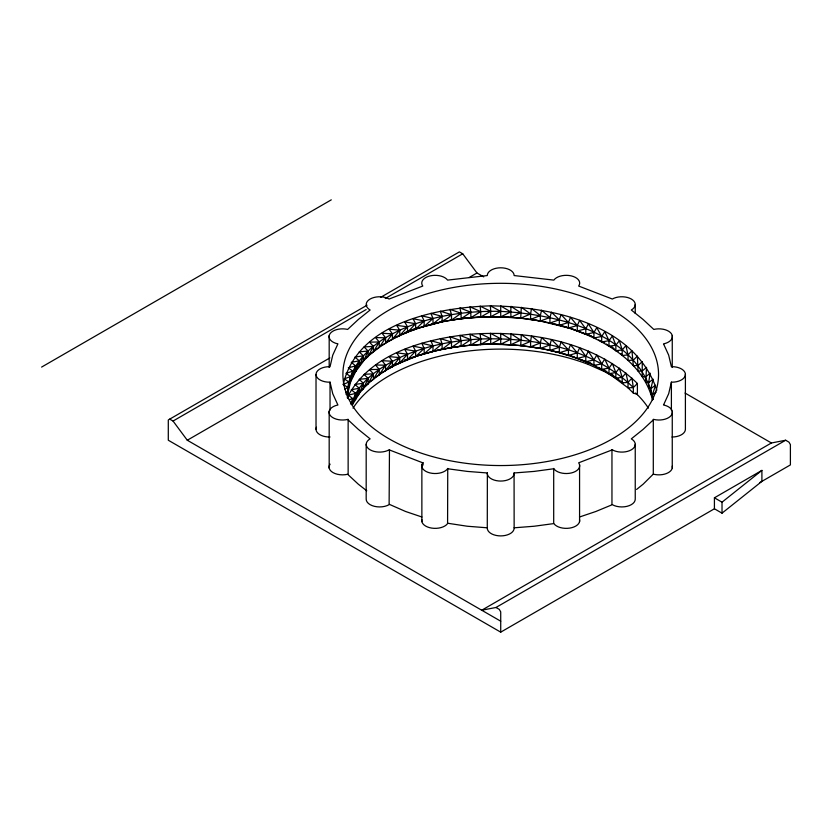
<?xml version="1.0" encoding="UTF-8"?>
<svg xmlns="http://www.w3.org/2000/svg" width="832" height="832" viewBox="0 0 832 832"><rect width="100%" height="100%" fill="white"/><g stroke="black" fill="none" stroke-linecap="round" stroke-linejoin="round"><path stroke-width="1.25" d="M619.372 380.151L604.781 371.727L588.401 364.468L588.401 362.242L591.552 363.657M648.43 408.138A157.83 91.125 0 0 0 637.395 394.68L637.395 383.479C593.83 341.006 528.57 330.086 469.924 334.246C424.258 339.102 370.032 353.288 347.329 397.384M656.854 390.208C634.785 324.012 551.897 306.675 490.391 305.843C436.686 307.694 357.323 322.702 343.231 384.519L347.922 387.442L347.589 398.424C345.103 369.283 368.503 346.247 392.444 333.85C425.578 316.503 463.632 310.554 500.718 311.386C558.522 314.257 638.914 333.83 653.318 399.37M347.589 398.424L348.899 381.971L344.24 378.872L350.532 376.553L350.532 382.034L347.922 392.922L347.922 387.442L344.906 389.095M671.975 437.018A13.437 7.758 0 0 0 685.402 429.27L685.402 374.431A13.437 7.758 0 0 1 671.975 382.19L671.393 382.138L668.678 393.723L663.51 405.018L664.082 405.101A13.437 7.758 0 0 1 671.351 415.241A13.437 7.758 0 0 1 653.796 419.432L643.115 429.364L631.311 438.859A13.437 7.758 0 0 1 631.311 449.831A13.437 7.758 0 0 1 612.321 449.831L578.666 462.81A13.437 7.758 0 0 1 571.397 472.94A13.437 7.758 0 0 1 553.842 468.749L534.123 471.411L514.072 472.971L514.145 528.143A13.437 7.758 0 0 1 500.718 535.902A13.437 7.758 0 0 1 487.282 528.143L487.365 472.971L467.303 471.411L447.585 468.749A13.437 7.758 0 0 1 430.04 472.94A13.437 7.758 0 0 1 422.77 462.81L389.116 449.831A13.437 7.758 0 0 1 370.126 449.831A13.437 7.758 0 0 1 370.126 438.859L358.322 429.364L347.63 419.432A13.437 7.758 0 0 1 330.086 415.241A13.437 7.758 0 0 1 337.355 405.101L337.917 405.018L332.748 393.723L330.034 382.138L329.462 382.19A13.437 7.758 0 0 1 316.025 374.431L316.025 429.27M351.541 404.633C357.24 381.69 379.881 367.64 399.755 357.604C425.11 345.904 452.951 340.413 480.73 338.988C534.591 337.21 593.653 348.525 633.329 387.577L633.329 393.058L637.395 394.451M487.365 472.971L487.282 473.304A13.437 7.758 0 0 0 500.718 481.062A13.437 7.758 0 0 0 514.145 473.304L514.072 472.971M352.81 404.102L355.722 393.37L351.27 389.75L359.247 388.242L359.247 393.723L352.81 404.102L352.81 398.622L348.265 395.169L355.722 393.37L355.722 398.85L354.068 400.473M355.722 371.436L359.247 360.818L354.9 357.042L363.386 355.836L363.386 361.317L355.722 371.436L350.532 382.034L352.81 371.197L348.265 367.754L355.722 365.945L355.722 371.436L354.068 373.048M355.722 398.85L359.247 388.242L354.9 384.457L363.386 383.25L363.386 388.742L357.479 395.273M357.479 367.858L359.247 366.309L363.386 355.836L359.164 351.894L368.108 351.021L368.108 356.502L360.558 363.553M359.247 393.723L363.386 383.25L359.164 379.309L368.108 378.435L368.108 383.926L361.504 390.229M350.532 403.967L352.81 398.622L349.367 399.651M363.386 361.317L368.108 351.021L364.031 346.923L373.402 346.393L373.402 351.874L365.123 358.623M363.386 388.742L368.108 378.435L364.031 374.338L373.402 373.807L373.402 379.298L365.123 386.038M447.741 468.426L447.585 523.588A13.437 7.758 0 0 1 431.704 528.102A13.437 7.758 0 0 1 421.866 519.605M370.282 353.881L373.402 351.874L379.236 341.973L375.502 337.584L385.59 337.792L385.59 343.273L375.991 349.346M370.282 381.295L373.402 379.298L379.236 369.398L375.502 364.998L385.59 365.206L385.59 370.687L375.991 376.761M373.402 351.874L379.236 347.464L385.59 337.792L382.054 333.258L392.444 333.85L392.444 339.342L381.108 345.623M373.402 379.298L379.236 374.878L385.59 365.206L382.054 360.672L392.444 361.275L392.444 366.756L379.985 373.62M385.59 343.273L392.444 333.85L389.116 329.191L399.755 330.179L399.755 335.67L386.672 342.056M385.59 370.687L392.444 361.275L389.116 356.606L399.755 357.604L399.755 363.085L386.672 369.47M392.444 339.342L399.755 330.179L396.656 325.406L407.503 326.799L407.503 332.28L392.662 338.666M653.297 419.266L653.297 474.105L643.115 484.203L636.584 489.455M399.069 335.462L407.503 332.28L415.646 323.721L413.036 318.718L424.154 320.944L424.154 326.435L404.643 332.873L406.546 332.478M588.401 362.242L608.993 373.61L628.035 387.868L633.329 387.577L637.395 383.479M722.02 513.167L722.02 502.195L761.904 470.392L761.904 481.364L722.02 513.167L714.418 508.778L500.718 632.154L168.293 440.232L168.293 419.942L367.026 305.209M404.643 332.873C419.65 324.771 438.994 327.018 451.495 314.652L449.987 309.338L461.084 313.258L461.084 318.739L449.987 320.31C492.388 313.56 536.796 316.243 577.283 331.001C609.492 342.971 643.822 364.478 652.527 400.026L652.527 394.534L655.512 385.268L650.894 388.544L648.627 388.107L648.627 382.626L650.166 373.194L645.715 376.802L642.19 376.584L642.262 361.608L638.05 365.55L633.329 365.643L631.946 350.709L628.035 354.962L622.201 355.462L620.786 353.558M389.47 449.561L389.116 504.67A13.437 7.758 0 0 1 374.483 506.345A13.437 7.758 0 0 1 366.184 499.179L366.184 444.35M345.842 394.108L347.589 392.933L345.717 391.841M413.036 357.105L424.154 353.85L424.154 348.369L421.803 343.273L432.994 345.925L424.154 353.85L421.803 354.245L432.994 351.406L432.994 345.925L430.914 340.746L442.114 343.824L432.994 351.406L430.914 351.718L442.114 349.305L442.114 343.824L440.315 338.572L451.495 342.066L442.114 349.305L440.315 349.544L451.495 347.558L451.495 342.066L449.987 336.762L461.084 340.673L461.084 346.164L449.987 347.724L470.839 345.134L470.839 339.643L459.867 335.317L461.084 340.673L451.495 347.558L432.994 351.406L413.036 357.105L440.315 349.544L461.084 346.164L470.839 339.643L469.924 334.246L480.73 338.988L480.73 344.479L469.924 345.207C500.479 342.514 531.45 345.249 561.111 352.966L541.57 348.566L520.707 345.613L521.321 334.703L530.587 341.359L530.587 346.84L541.57 348.566M656.261 392.059L652.527 394.534L650.894 394.025L650.894 388.544L653.162 379.184L648.627 382.626L645.715 382.283L646.526 367.318L642.19 371.103L638.05 371.03L637.395 356.065L633.329 360.162L628.035 360.443L628.035 354.962L625.924 345.582L622.201 349.97L622.201 355.462M41.6 367.089L331.282 199.846M380.505 297.43L459.399 251.878L462.727 253.791L476.975 272.99L483.714 276.869M169.718 419.12L173.046 421.044L366.163 309.546M385.247 298.522L462.727 253.791M173.046 421.044L187.283 440.232L329.888 357.906M469.113 277.524L476.975 272.99M785.647 440.232L771.399 442.978L481.718 610.22L495.966 607.485L785.647 440.232L788.975 442.156L790.4 444.621L790.4 464.911L759.699 482.633M714.418 508.778L714.418 497.806L761.904 470.392M392.35 338.53L396.656 336.367M390.198 367.037L396.656 363.792M635.242 444.35L635.242 499.179A13.437 7.758 0 0 1 626.954 506.345A13.437 7.758 0 0 1 612.321 504.67L595.858 511.482L579.509 517.005M343.231 384.519L348.899 381.971L348.899 387.452L350.532 376.553L345.925 373.277L352.81 371.197L352.81 376.688L355.722 365.945L351.27 362.336L359.247 360.818L359.247 366.309M398.934 335.369L402.355 333.871M398.934 362.783L402.355 361.286M541.57 321.142L530.587 319.426L530.587 313.945L521.321 307.278L520.707 318.198L530.587 313.945L531.513 308.537L540.353 315.546L540.353 321.027L568.443 327.985L577.283 325.52L579.634 320.424L585.79 328.858L585.79 334.339L587.527 334.662M520.707 345.613L530.587 341.359L531.502 335.962L540.353 342.961L540.353 348.442L549.942 344.926L551.45 339.612L559.312 347.246L559.312 352.737L577.283 358.415L595.837 365.81M390.302 367.078L415.646 356.616L424.154 348.369L413.036 346.133L415.646 351.135L415.646 356.616L404.643 360.287L407.503 359.705L415.646 351.135L404.643 349.326L407.503 354.214L407.503 359.705L399.069 362.877M530.587 319.426L540.353 315.546L541.57 310.18L549.942 317.512L549.942 322.993L561.111 325.551M530.587 346.84L540.353 342.961L541.57 337.594L549.942 344.926L549.942 350.407L559.312 352.737L568.443 349.918L570.523 344.75L577.283 352.934L577.283 358.415L587.298 361.816M404.643 360.287L410.634 358.01M407.503 332.28L415.646 329.202L424.154 320.944L421.803 315.858L432.994 318.5L432.994 323.991L413.036 329.68L415.646 329.202L415.646 323.721L404.643 321.901L407.503 326.799L399.755 335.67L397.686 336.138M366.07 357.198L368.108 356.502L373.402 346.393L369.491 342.139L379.236 341.973L379.236 347.464M366.07 384.613L368.108 383.926L373.402 373.807L369.491 369.564L379.236 369.398L379.236 374.878M549.942 322.993L559.312 319.831L561.111 314.579L568.443 322.504L568.443 327.985M549.942 350.407L559.312 347.246L561.111 342.004L568.443 349.918L568.443 355.41L577.283 352.934L579.634 347.838L585.79 356.273L585.79 361.754L587.527 362.086M366.756 490.807L358.322 484.203L347.63 474.271A13.437 7.758 0 0 1 332.998 472.586A13.437 7.758 0 0 1 330.086 464.142M390.229 367.307L392.444 366.756L399.755 357.604L396.656 352.82L407.503 354.214L399.755 363.085L397.686 363.553M442.114 321.89L421.803 326.82L424.154 326.435L432.994 318.5L430.914 313.331L442.114 316.399L442.114 321.89L430.914 324.293L432.994 323.991L442.114 316.399L440.315 311.158L451.495 314.652L451.495 320.133L440.315 322.119L451.495 320.133L461.084 313.258L459.867 307.892L470.85 312.229L470.85 317.71L459.867 318.864L470.85 317.71L480.73 311.574L480.116 306.145L490.703 311.293L490.703 316.774L469.924 317.793L480.73 317.054L490.703 311.293L490.391 305.843L500.718 311.386L500.718 316.898L521.321 318.25M579.571 519.605A13.437 7.758 0 0 1 569.733 528.102A13.437 7.758 0 0 1 553.842 523.588L534.123 526.24L514.072 527.81M449.987 320.31L461.084 318.739L470.85 312.229L469.924 306.821L480.73 311.574L480.73 317.054L480.116 317.106L490.703 316.774L500.718 311.386L500.718 305.937L510.734 311.865L511.035 317.377M461.084 346.164L459.867 346.278L470.839 345.134L480.73 338.988L480.116 333.559L490.703 338.707L490.703 344.188L480.116 344.521L490.703 344.188L500.718 338.801L500.718 333.351L510.734 339.279L510.734 344.76L521.321 345.665M330.034 436.977L329.462 437.018A13.437 7.758 0 0 1 316.482 427.263M469.924 345.207L480.73 344.479L490.703 338.707L490.391 333.258L500.718 338.801L500.718 344.313L511.035 344.802M487.365 527.81L467.303 526.24L447.741 523.255M520.707 318.198L540.353 321.027L549.942 317.512L551.45 312.198L559.312 319.831L559.312 325.312L568.443 322.504L570.523 317.325L577.283 325.52L577.283 331.001L587.309 334.402M595.837 338.385L588.401 334.828L591.552 336.232M604.781 342.649L601.682 341.952L598.749 339.934M604.781 370.074L601.682 369.366L598.749 367.349M611.208 346.736L608.993 346.195L606.466 344.074M611.208 374.161L608.993 373.61L605.623 370.781M618.197 351.333L615.846 350.698L612.321 347.017M618.197 378.758L615.846 378.113L612.321 374.431M562.286 325.894L569.348 327.954M562.286 353.309L569.348 355.368M421.918 517.005L405.569 511.482L389.47 504.4M562.338 353.371L568.443 355.41M653.297 474.105L653.796 474.271A13.437 7.758 0 0 0 672.256 466.097M714.418 497.806L722.02 502.195M495.966 607.485L499.294 609.398L500.718 611.874L500.718 632.154M187.283 440.232L500.718 621.192M685.038 393.058L771.399 442.978M620.308 380.817L623.116 382.793M635.575 392.985L637.395 394.68M633.329 393.058L628.035 387.868L628.035 382.377L625.924 372.996L622.201 377.395L622.201 382.876L628.035 382.377L631.946 378.134L633.329 387.577M347.922 398.434L347.589 392.933L347.734 397.821M672.256 335.577L672.256 367.463M672.256 411.258L672.256 468.114M671.393 382.138L671.393 410.197M635.242 304.512L635.242 313.477M611.957 449.561L611.957 504.4M579.571 464.766L579.571 521.633M553.696 468.426L553.696 523.255M423.062 462.519L423.062 465.067M421.866 464.766L421.866 521.633M348.14 419.266L348.14 474.105M330.034 382.138L330.034 410.197M329.181 335.577L329.181 367.463M329.181 411.258L329.181 468.114M685.402 374.431A13.437 7.758 0 0 0 671.975 366.673L671.393 366.725L668.678 355.139L663.51 343.845L664.082 343.762A13.437 7.758 0 0 0 671.351 333.622A13.437 7.758 0 0 0 653.796 329.43L643.115 319.498L631.311 310.003A13.437 7.758 0 0 0 631.311 299.031A13.437 7.758 0 0 0 612.321 299.031L578.666 286.052A13.437 7.758 0 0 0 571.397 275.922A13.437 7.758 0 0 0 553.842 280.114L514.145 275.558A13.437 7.758 0 0 0 500.718 267.8A13.437 7.758 0 0 0 487.282 275.558L447.585 280.114A13.437 7.758 0 0 0 430.04 275.922A13.437 7.758 0 0 0 422.77 286.052L389.116 299.031A13.437 7.758 0 0 0 370.126 299.031A13.437 7.758 0 0 0 370.126 310.003L358.322 319.498L347.63 329.43A13.437 7.758 0 0 0 330.086 333.622A13.437 7.758 0 0 0 337.355 343.762L337.917 343.845L332.748 355.139L330.034 366.725L329.462 366.673A13.437 7.758 0 0 0 316.025 374.431M353.007 408.138A157.83 91.125 0 0 1 588.401 364.468M511.035 306.415L510.734 311.865L500.718 316.867L490.391 316.805L510.734 317.346L520.707 312.718L511.035 306.415M511.035 333.83L510.734 339.279L500.718 344.292L490.391 344.23L510.734 344.76L520.707 340.132L511.035 333.83M588.401 323.856L585.79 328.858L577.283 331.001L570.523 328.297L585.79 334.339L593.934 332.509L596.794 327.621L601.682 336.471L601.682 341.952L608.993 340.704L612.321 336.045L615.846 345.218L615.846 350.698L622.201 349.97L619.372 340.683L615.846 345.218L608.993 346.195L608.993 340.704L604.781 331.687L601.682 336.471L593.934 338L593.934 332.509L588.401 323.856M588.401 351.281L585.79 356.273L577.283 358.415L570.523 355.711L585.79 361.754L593.934 359.934L596.794 355.035L601.682 363.886L601.682 369.366L608.993 368.129L612.321 363.47L615.846 372.632L615.846 378.113L622.201 377.395L619.372 368.108L615.846 372.632L608.993 373.61L608.993 368.129L604.781 359.102L601.682 363.886L593.934 365.414L593.934 359.934L588.401 351.281M413.036 450.195A157.83 91.125 0 0 0 658.206 380.39A157.83 91.125 0 0 0 430.914 292.708A157.83 91.125 0 0 0 413.036 450.195"/></g></svg>
